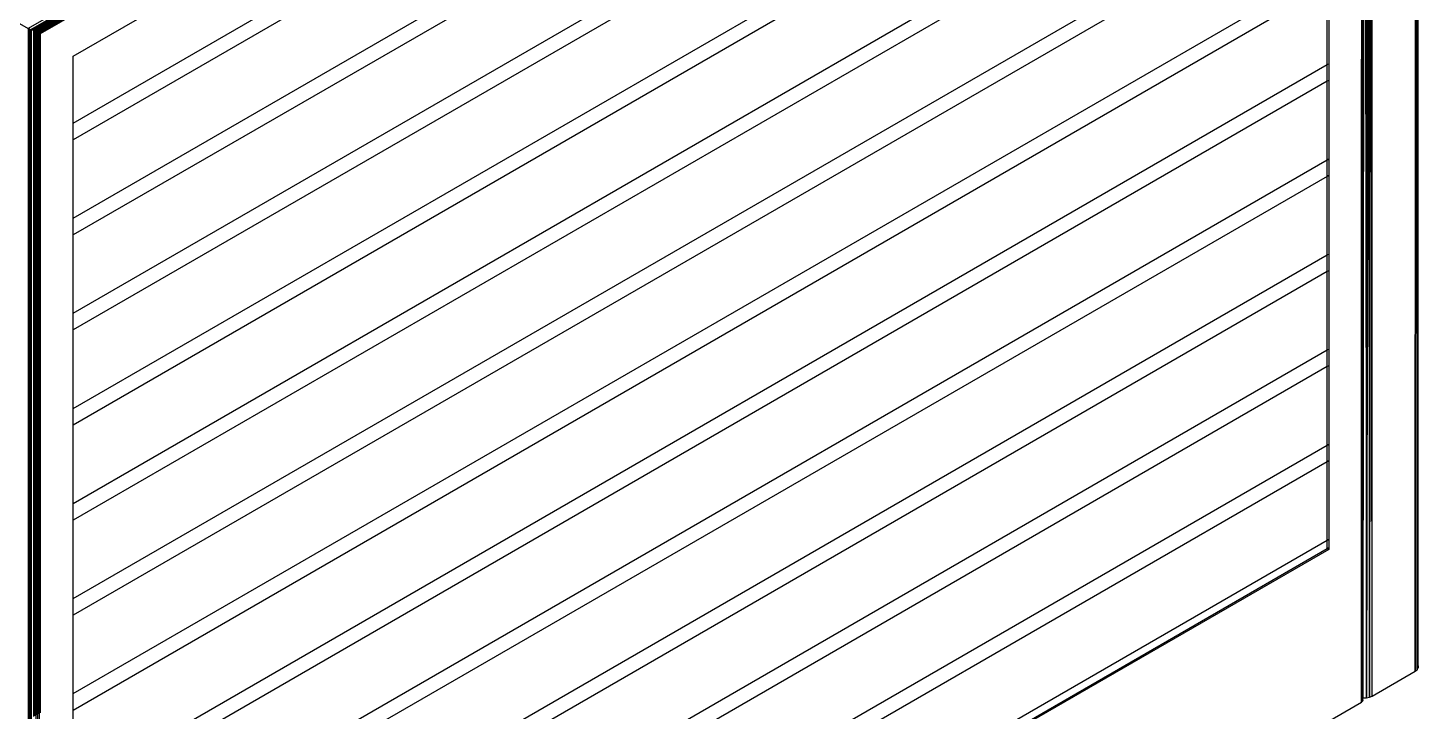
# Model space of a CAD drawing. Header units: inches. Extents: x 17 to 4615, y 5 to 3256.
# Drawn here: x 2867 to 3547, y 1909 to 2244 of the extents above; entities that cross this region are included whole.
import ezdxf

# ---------------------------------------------------------------- set-up
doc = ezdxf.new("R2010")
doc.units = ezdxf.units.IN
doc.header["$MEASUREMENT"] = 0

msp = doc.modelspace()

# ---------------------------------------------------------------- linework, layer by layer
for p, q in [((3545.8, 1929.02), (3546.4, 2660.81)), ((3546.75, 1929.78), (3546.4, 2660.81)), ((3546.89, 2662.11), (3546.75, 1929.78)), ((3547.26, 1931.72), (3546.89, 2662.11)), ((3547.26, 1931.72), (3547.21, 2663.45)), ((3547.26, 1931.72), (3547.32, 2664.75)), ((3545.8, 2659.62), (3545.8, 1929.02)), ((3524.87, 2623.37), (2866.97, 2243.53)), ((3523.25, 2621.17), (2868.07, 2242.9)), ((3522.25, 2620.23), (2868.39, 2242.72)), ((3523.25, 2621.17), (3522, 1916.09)), ((3522, 1916.09), (3522.25, 2620.23)), ((3523.55, 1916.38), (3523.25, 2621.17)), ((3524.14, 2622.24), (3523.55, 1916.38)), ((3524.87, 1916.93), (3524.14, 2622.24)), ((3524.87, 1916.93), (3524.87, 2623.37)), ((2869.98, 2243.51), (3518.26, 2617.79)), ((2870.98, 2243.01), (3519.06, 2617.18)), ((2871.36, 2242.8), (3519.26, 2616.86)), ((3519.44, 2616.45), (2871.74, 2242.53)), ((3519.57, 2616.06), (2872.07, 2242.23)), ((3519.66, 2615.62), (2872.36, 2241.9)), ((2872.6, 2241.56), (3519.71, 2615.15)), ((2872.79, 2241.23), (3519.7, 2614.73)), ((3520.11, 2615.17), (3520.06, 2094.38)), ((3520.37, 1917.65), (3521.19, 2619.49)), ((3521.19, 2619.49), (3522, 1916.09)), ((3520.06, 2094.38), (3519.89, 2592.6)), ((2889.04, 2229.98), (3502.8, 2584.34)), ((2889.04, 2197.32), (3502.8, 2551.68)), ((3502.8, 2543.51), (2889.04, 2189.15)), ((2889.04, 2150.78), (3502.8, 2505.14)), ((3502.8, 2496.97), (2889.04, 2142.61)), ((2889.04, 2104.24), (3502.8, 2458.6)), ((3502.8, 2450.43), (2889.04, 2096.07)), ((2870.58, 2243.17), (3194.72, 2430.31)), ((2870.98, 2243.01), (3194.72, 2430.31)), ((3196.27, 2427.61), (2872.91, 2240.92)), ((2889.04, 2057.7), (3502.8, 2412.06)), ((3520.2, 2409.33), (3520.11, 2064.99)), ((3502.8, 2403.89), (2889.04, 2049.53)), ((2889.04, 2011.16), (3502.8, 2365.52)), ((3502.8, 2357.35), (2889.04, 2002.99)), ((2889.04, 1964.62), (3502.8, 2318.98)), ((3502.8, 2310.81), (2889.04, 1956.45)), ((3520.06, 2094.38), (3519.69, 2302.29)), ((3520, 2029.26), (3519.67, 2272.99)), ((2889.04, 1918.08), (3502.8, 2272.44)), ((3502.8, 2264.27), (2889.04, 1909.91)), ((3502.8, 2225.9), (3502.8, 2264.27)), ((3503.51, 2264.68), (3503.51, 2226.31)), ((2846.04, 2255.62), (2866.97, 2243.53)), ((3519.65, 2252.62), (3519.63, 2228.51)), ((3519.65, 2252.62), (3519.89, 2077.08)), ((2867.58, 2243.18), (2866.97, 2243.53)), ((2866.97, 2243.53), (2866.97, 1537.1)), ((2867.58, 2243.18), (2866.97, 1537.1)), ((2868.07, 2242.9), (2867.58, 2243.18)), ((2867.58, 2243.18), (2867.93, 1537.86)), ((2867.93, 1537.86), (2868.07, 2242.9)), ((2868.07, 2242.9), (2868.39, 2242.72)), ((2868.07, 2242.9), (2868.43, 1541.32)), ((2868.39, 2242.72), (2868.5, 2242.65)), ((2868.39, 2242.72), (2868.43, 1541.32)), ((2868.5, 2242.65), (2868.43, 1541.32)), ((2868.5, 2242.65), (2869.2, 2243.06)), ((2869.2, 2243.06), (2869.91, 2243.47)), ((2869.8, 2242.72), (2869.2, 2243.06)), ((2869.8, 2242.72), (2869.87, 2242.76)), ((2869.8, 2242.72), (2870.09, 2242.39)), ((2869.8, 2241.74), (2869.8, 2242.72)), ((2870.09, 2241.9), (2869.8, 2241.74)), ((2869.8, 2232.76), (2869.8, 2241.74)), ((2869.87, 2242.76), (2870.09, 2242.88)), ((2870.09, 2242.63), (2869.87, 2242.76)), ((2869.91, 2243.47), (2869.98, 2243.51)), ((2869.91, 2243.47), (2870.51, 2243.13)), ((2870.58, 2243.17), (2869.98, 2243.51)), ((2870.09, 2242.88), (2870.16, 2242.92)), ((2870.15, 2242.84), (2870.09, 2242.88)), ((2870.09, 2242.63), (2870.09, 2242.88)), ((2870.14, 2242.6), (2870.09, 2242.63)), ((2870.09, 2242.39), (2870.09, 2242.63)), ((2870.09, 2242.39), (2870.14, 2242.33)), ((2870.09, 2241.9), (2870.09, 2242.39)), ((2870.14, 2241.93), (2870.09, 2241.9)), ((2870.14, 2242.6), (2870.15, 2242.84)), ((2870.14, 2242.33), (2870.14, 2242.6)), ((2870.71, 2242.26), (2870.14, 2242.33)), ((2870.14, 2242.33), (2870.3, 2242.19)), ((2870.14, 2242.33), (2870.14, 2241.93)), ((2870.3, 2242.02), (2870.14, 2241.93)), ((2870.14, 2241.93), (2870.14, 2232.95)), ((2870.15, 2242.84), (2870.16, 2242.92)), ((2870.16, 2242.92), (2870.3, 2243.01)), ((2870.16, 2242.92), (2870.51, 2242.85)), ((2870.3, 2243.01), (2870.51, 2243.13)), ((2870.3, 2243.01), (2870.51, 2242.88)), ((2870.3, 2242.02), (2870.3, 2242.19)), ((2870.3, 2242.19), (2870.41, 2242.09)), ((2870.41, 2242.09), (2870.3, 2242.02)), ((2870.41, 2242.09), (2870.51, 2242)), ((2870.51, 2243.13), (2870.51, 2242.88)), ((2870.58, 2242.99), (2870.51, 2243.13)), ((2870.51, 2242.88), (2870.51, 2242.85)), ((2870.51, 2242.85), (2870.58, 2242.84)), ((2870.51, 2242), (2870.93, 2241.7)), ((2870.51, 2242), (2870.52, 2233.17)), ((2870.98, 2243.01), (2870.58, 2243.17)), ((2870.58, 2242.99), (2870.58, 2243.17)), ((2870.58, 2242.84), (2870.58, 2242.99)), ((2870.67, 2242.82), (2870.58, 2242.99)), ((2870.58, 2242.84), (2870.67, 2242.82)), ((2870.98, 2243.01), (2870.67, 2242.82)), ((2870.69, 2242.78), (2870.67, 2242.82)), ((2870.69, 2242.78), (2870.8, 2242.72)), ((2870.8, 2242.66), (2870.69, 2242.78)), ((2870.69, 2242.78), (2870.7, 2242.55)), ((2870.7, 2242.55), (2870.75, 2242.45)), ((2870.7, 2242.55), (2870.7, 2242.42)), ((2870.75, 2242.45), (2870.7, 2242.42)), ((2870.7, 2242.42), (2870.71, 2242.32)), ((2870.71, 2242.32), (2870.75, 2242.31)), ((2870.71, 2242.32), (2870.71, 2242.26)), ((2870.8, 2242.31), (2870.71, 2242.26)), ((2870.75, 2242.31), (2870.71, 2242.26)), ((2870.9, 2241.77), (2870.71, 2242.26)), ((2870.71, 2242.26), (2870.9, 2242.11)), ((2870.8, 2242.47), (2870.75, 2242.45)), ((2870.75, 2242.45), (2870.79, 2242.38)), ((2870.79, 2242.38), (2870.75, 2242.31)), ((2870.75, 2242.31), (2870.8, 2242.31)), ((2870.88, 2242.51), (2870.79, 2242.38)), ((2870.8, 2242.47), (2870.79, 2242.38)), ((2870.79, 2242.38), (2870.8, 2242.31)), ((2870.79, 2242.38), (2870.82, 2242.33)), ((2870.8, 2242.72), (2870.8, 2242.66)), ((2870.9, 2242.53), (2870.8, 2242.66)), ((2870.8, 2242.66), (2870.8, 2242.47)), ((2870.88, 2242.51), (2870.8, 2242.47)), ((2870.82, 2242.33), (2870.8, 2242.31)), ((2870.8, 2242.31), (2870.84, 2242.29)), ((2870.85, 2242.34), (2870.82, 2242.33)), ((2870.82, 2242.33), (2870.84, 2242.29)), ((2870.84, 2242.29), (2870.85, 2242.34)), ((2870.9, 2242.32), (2870.84, 2242.29)), ((2870.84, 2242.29), (2870.9, 2242.27)), ((2870.85, 2242.34), (2870.88, 2242.51)), ((2870.85, 2242.34), (2870.9, 2242.37)), ((2870.88, 2242.51), (2870.9, 2242.53)), ((2870.96, 2242.4), (2870.88, 2242.51)), ((2870.88, 2242.51), (2870.9, 2242.37)), ((2870.9, 2242.53), (2870.98, 2243.01)), ((2871.36, 2242.8), (2870.9, 2242.53)), ((2870.9, 2242.37), (2870.96, 2242.4)), ((2870.99, 2242.37), (2870.9, 2242.32)), ((2870.9, 2242.37), (2870.9, 2242.32)), ((2870.9, 2242.32), (2870.9, 2242.27)), ((2870.9, 2242.27), (2871.1, 2242.2)), ((2870.9, 2242.27), (2870.9, 2242.11)), ((2870.9, 2242.11), (2870.9, 2241.77)), ((2870.9, 2242.11), (2871.12, 2241.92)), ((2870.93, 2241.7), (2870.9, 2241.77)), ((2871.12, 2241.71), (2870.93, 2241.7)), ((2870.93, 2241.7), (2871.12, 2241.58)), ((2870.93, 2241.7), (2870.93, 2233.41)), ((2870.96, 2242.4), (2870.99, 2242.42)), ((2870.99, 2242.37), (2870.96, 2242.4)), ((2871.36, 2242.8), (2870.98, 2243.01)), ((2870.99, 2242.42), (2871.36, 2242.8)), ((2871.36, 2242.64), (2870.99, 2242.42)), ((2870.99, 2242.37), (2871.36, 2242.59)), ((2871.12, 2242.26), (2870.99, 2242.37)), ((2870.99, 2242.37), (2871.1, 2242.2)), ((2871.1, 2242.2), (2871.12, 2242.26)), ((2871.1, 2242.2), (2871.17, 2242.17)), ((2871.12, 2242.19), (2871.1, 2242.2)), ((2871.1, 2242.2), (2871.12, 2242.14)), ((2871.14, 2242.22), (2871.12, 2242.26)), ((2871.14, 2242.22), (2871.12, 2242.19)), ((2871.12, 2242.14), (2871.36, 2241.74)), ((2871.12, 2241.92), (2871.12, 2242.14)), ((2871.12, 2241.92), (2871.36, 2241.74)), ((2871.12, 2241.71), (2871.12, 2241.92)), ((2871.36, 2241.74), (2871.12, 2241.71)), ((2871.12, 2241.58), (2871.12, 2241.71)), ((2871.12, 2241.58), (2871.36, 2241.45)), ((2871.12, 2233.52), (2871.12, 2241.58)), ((2871.35, 2242.34), (2871.14, 2242.22)), ((2871.17, 2242.17), (2871.14, 2242.22)), ((2871.26, 2242.12), (2871.14, 2242.22)), ((2871.36, 2241.74), (2871.17, 2242.17)), ((2871.17, 2242.17), (2871.26, 2242.12)), ((2871.36, 2242.02), (2871.26, 2242.12)), ((2871.26, 2242.12), (2871.34, 2242.08)), ((2871.89, 2242.39), (2871.34, 2242.08)), ((2871.35, 2242.34), (2871.34, 2242.08)), ((2871.34, 2242.08), (2872.07, 2242.23)), ((2871.34, 2242.08), (2871.57, 2241.94)), ((2871.36, 2242.59), (2871.35, 2242.34)), ((2871.71, 2242.55), (2871.35, 2242.34)), ((2871.49, 2242.71), (2871.36, 2242.8)), ((2871.36, 2242.8), (2871.36, 2242.64)), ((2871.49, 2242.71), (2871.36, 2242.64)), ((2871.52, 2242.69), (2871.36, 2242.59)), ((2871.36, 2242.64), (2871.36, 2242.59)), ((2871.36, 2241.74), (2871.36, 2242.02)), ((2871.59, 2241.81), (2871.36, 2242.02)), ((2871.59, 2241.47), (2871.36, 2241.74)), ((2871.36, 2241.74), (2871.59, 2241.6)), ((2871.36, 2241.74), (2871.36, 2241.45)), ((2871.36, 2241.45), (2871.59, 2241.34)), ((2871.36, 2241.45), (2871.36, 2233.65)), ((2871.52, 2242.69), (2871.49, 2242.71)), ((2871.71, 2242.55), (2871.52, 2242.69)), ((2872.07, 2242.23), (2871.57, 2241.94)), ((2871.57, 2241.94), (2871.77, 2241.79)), ((2871.59, 2241.79), (2871.59, 2241.81)), ((2871.82, 2241.63), (2871.59, 2241.79)), ((2871.82, 2241.57), (2871.59, 2241.79)), ((2871.59, 2241.6), (2871.59, 2241.79)), ((2871.59, 2241.6), (2871.82, 2241.47)), ((2871.59, 2241.47), (2871.59, 2241.6)), ((2871.79, 2241.25), (2871.59, 2241.47)), ((2871.59, 2241.34), (2871.59, 2241.47)), ((2871.59, 2241.34), (2871.79, 2241.25)), ((2871.74, 2242.53), (2871.71, 2242.55)), ((2871.89, 2242.39), (2871.74, 2242.53)), ((2872.07, 2242.23), (2871.77, 2241.79)), ((2871.77, 2241.79), (2872.23, 2242.05)), ((2871.77, 2241.79), (2871.95, 2241.63)), ((2871.77, 2241.79), (2872.08, 2241.7)), ((2871.79, 2241.25), (2871.82, 2241.26)), ((2871.79, 2241.25), (2871.79, 2233.9)), ((2871.82, 2241.24), (2871.79, 2233.9)), ((2872.02, 2241.47), (2871.82, 2241.63)), ((2871.82, 2241.63), (2871.82, 2241.57)), ((2872.01, 2241.36), (2871.82, 2241.57)), ((2871.82, 2241.57), (2871.82, 2241.47)), ((2871.82, 2241.47), (2872.01, 2241.36)), ((2871.82, 2241.47), (2871.82, 2241.26)), ((2872.01, 2241.36), (2871.82, 2241.26)), ((2871.82, 2241.26), (2871.82, 2241.24)), ((2871.82, 2241.24), (2872.02, 2241.16)), ((2872.07, 2242.23), (2871.89, 2242.39)), ((2872.08, 2241.7), (2871.95, 2241.63)), ((2871.95, 2241.63), (2872.09, 2241.47)), ((2872.01, 2241.36), (2872.02, 2241.47)), ((2872.21, 2241.23), (2872.01, 2241.36)), ((2872.02, 2241.47), (2872.17, 2241.37)), ((2872.02, 2241.16), (2872.2, 2241.09)), ((2872.02, 2241.16), (2872.02, 2234.04)), ((2872.23, 2242.05), (2872.07, 2242.23)), ((2872.38, 2241.88), (2872.08, 2241.7)), ((2872.08, 2241.7), (2872.36, 2241.63)), ((2872.09, 2241.47), (2872.36, 2241.63)), ((2872.6, 2241.56), (2872.09, 2241.47)), ((2872.09, 2241.47), (2872.32, 2241.39)), ((2872.25, 2241.35), (2872.09, 2241.47)), ((2872.09, 2241.47), (2872.17, 2241.37)), ((2872.17, 2241.37), (2872.21, 2241.33)), ((2872.2, 2241.09), (2872.58, 2240.99)), ((2872.2, 2234.14), (2872.2, 2241.09)), ((2872.21, 2241.33), (2872.25, 2241.35)), ((2872.21, 2241.23), (2872.21, 2241.33)), ((2872.21, 2241.33), (2872.56, 2241.12)), ((2872.58, 2240.99), (2872.21, 2241.23)), ((2872.36, 2241.9), (2872.23, 2242.05)), ((2872.25, 2241.35), (2872.32, 2241.39)), ((2872.56, 2241.12), (2872.25, 2241.35)), ((2872.32, 2241.39), (2872.6, 2241.56)), ((2872.32, 2241.39), (2872.79, 2241.23)), ((2872.38, 2241.88), (2872.36, 2241.9)), ((2872.36, 2241.63), (2872.5, 2241.71)), ((2872.36, 2241.63), (2872.6, 2241.56)), ((2872.5, 2241.71), (2872.38, 2241.88)), ((2872.6, 2241.56), (2872.5, 2241.71)), ((2872.79, 2241.23), (2872.56, 2241.12)), ((2872.56, 2241.12), (2872.91, 2240.92)), ((2872.56, 2241.12), (2872.58, 2240.99)), ((2872.58, 2240.99), (2872.91, 2240.92)), ((2872.58, 2240.99), (2872.59, 2234.36)), ((2872.79, 2241.23), (2872.6, 2241.56)), ((2872.91, 2240.92), (2872.79, 2241.23)), ((2872.91, 2240.92), (2872.91, 2234.55)), ((3520.28, 2188.77), (3520.26, 2244.29)), ((2869.8, 2232.76), (2870.14, 2232.95)), ((2869.8, 2230.88), (2869.8, 2232.76)), ((2870.14, 2232.95), (2870.3, 2233.04)), ((2870.14, 2232.95), (2870.14, 2230.68)), ((2870.3, 2233.04), (2870.52, 2233.17)), ((2870.3, 2230.59), (2870.3, 2233.04)), ((2870.52, 2233.17), (2870.52, 2230.47)), ((2870.93, 2233.41), (2871.12, 2233.52)), ((2870.93, 2233.41), (2870.94, 2230.22)), ((2871.12, 2233.52), (2871.36, 2233.65)), ((2871.12, 2230.12), (2871.12, 2233.52)), ((2871.36, 2233.65), (2871.36, 2229.98)), ((2871.79, 2233.9), (2872.02, 2234.04)), ((2871.79, 2233.9), (2871.79, 2229.73)), ((2872.02, 2234.04), (2872.2, 2234.14)), ((2872.02, 2234.04), (2872.02, 2229.6)), ((2872.2, 2229.49), (2872.2, 2234.14)), ((2872.59, 2234.36), (2872.91, 2234.55)), ((2872.59, 2234.36), (2872.59, 2229.27)), ((2872.91, 2234.55), (2872.91, 2229.08)), ((2870.14, 2230.68), (2869.8, 2230.88)), ((2869.8, 2195.2), (2869.8, 2230.88)), ((2870.14, 2230.68), (2870.09, 2195.36)), ((2870.3, 2230.59), (2870.14, 2230.68)), ((2870.16, 2195.4), (2870.14, 2230.68)), ((2870.52, 2230.47), (2870.3, 2230.59)), ((2870.3, 2195.48), (2870.3, 2230.59)), ((2870.52, 2230.47), (2870.52, 2195.61)), ((2870.94, 2230.22), (2870.52, 1683.67)), ((2871.12, 2230.12), (2870.94, 2230.22)), ((2870.96, 2195.86), (2870.94, 2230.22)), ((2871.11, 2195.95), (2871.12, 2230.12)), ((2871.36, 2229.98), (2871.12, 2230.12)), ((2871.12, 2230.12), (2871.14, 2195.97)), ((2871.36, 2229.98), (2871.36, 2196.09)), ((2871.82, 2229.71), (2871.79, 2229.73)), ((2871.82, 2229.71), (2871.81, 2196.36)), ((2872.02, 2229.6), (2871.82, 2229.71)), ((2872.01, 2196.47), (2872.02, 2229.6)), ((2872.2, 2229.49), (2872.02, 2229.6)), ((2872.02, 2229.6), (2872.05, 2196.49)), ((2872.2, 2196.58), (2872.2, 2229.49)), ((2872.59, 2229.27), (2872.2, 1540.25)), ((2872.91, 2229.08), (2872.59, 2229.27)), ((2872.62, 2196.82), (2872.59, 2229.27)), ((2872.91, 2229.08), (2872.91, 2196.99)), ((2889.04, 2197.32), (2889.04, 2229.98)), ((2889.04, 1871.54), (3502.8, 2225.9)), ((3502.8, 2225.9), (3503.51, 2226.31)), ((3502.8, 2217.73), (3502.8, 2225.9)), ((3503.51, 2226.31), (3503.51, 2218.14)), ((3519.63, 2227.54), (3519.63, 2228.51)), ((3519.63, 2225.2), (3519.63, 2227.54)), ((3519.63, 2187.2), (3519.63, 2225.2)), ((3519.81, 2112.18), (3519.63, 2225.2)), ((3502.8, 2217.73), (2889.04, 1863.37)), ((3503.51, 2218.14), (3502.8, 2217.73)), ((3502.8, 2179.36), (3502.8, 2217.73)), ((3503.51, 2218.14), (3503.51, 2179.77)), ((2869.8, 2195.2), (2870.09, 2195.36)), ((2869.8, 2186.22), (2869.8, 2195.2)), ((2870.09, 2195.36), (2870.08, 2186.38)), ((2870.09, 2195.36), (2870.16, 2195.4)), ((2870.16, 2195.4), (2870.3, 2195.48)), ((2870.17, 2186.43), (2870.16, 2195.4)), ((2870.3, 2195.48), (2870.52, 2195.61)), ((2870.3, 2186.5), (2870.3, 2195.48)), ((2870.52, 2195.61), (2870.52, 2186.63)), ((2870.96, 2195.86), (2871.11, 2195.95)), ((2870.96, 2186.89), (2870.96, 2195.86)), ((2871.11, 2195.95), (2871.14, 2195.97)), ((2871.11, 2186.97), (2871.11, 2195.95)), ((2871.14, 2195.97), (2871.36, 2196.09)), ((2871.14, 2195.97), (2871.14, 2186.99)), ((2871.36, 2196.09), (2871.36, 2187.11)), ((2871.81, 2196.36), (2872.01, 2196.47)), ((2871.81, 2196.36), (2871.82, 2187.38)), ((2872.01, 2196.47), (2872.05, 2196.49)), ((2872.01, 2187.49), (2872.01, 2196.47)), ((2872.05, 2196.49), (2872.2, 2196.58)), ((2872.05, 2196.49), (2872.05, 2187.51)), ((2872.2, 2187.6), (2872.2, 2196.58)), ((2872.62, 2196.82), (2872.91, 2196.99)), ((2872.63, 2187.85), (2872.62, 2196.82)), ((2872.91, 2196.99), (2872.91, 2188.01)), ((2889.04, 2189.15), (2889.04, 2197.32)), ((2870.08, 2186.38), (2869.8, 2186.22)), ((2869.8, 2184.34), (2869.8, 2186.22)), ((2870.17, 2186.43), (2870.08, 2186.38)), ((2870.08, 2186.38), (2870.08, 2184.18)), ((2870.3, 2186.5), (2870.17, 2186.43)), ((2870.17, 2184.13), (2870.17, 2186.43)), ((2870.52, 2186.63), (2870.3, 2186.5)), ((2870.52, 2186.63), (2870.52, 2183.93)), ((2871.11, 2186.97), (2870.96, 2186.89)), ((2870.96, 2183.67), (2870.96, 2186.89)), ((2871.1, 2183.59), (2871.11, 2186.97)), ((2871.14, 2186.99), (2871.11, 2186.97)), ((2871.36, 2187.11), (2871.14, 2186.99)), ((2871.14, 2186.99), (2871.14, 2183.56)), ((2871.36, 2187.11), (2871.36, 2183.44)), ((2872.01, 2187.49), (2871.82, 2187.38)), ((2871.82, 2187.38), (2871.82, 2183.17)), ((2872.05, 2187.51), (2872.01, 2187.49)), ((2872.01, 2183.06), (2872.01, 2187.49)), ((2872.2, 2187.6), (2872.05, 2187.51)), ((2872.05, 2187.51), (2872.05, 2183.04)), ((2872.2, 2182.95), (2872.2, 2187.6)), ((2872.91, 2188.01), (2872.63, 2187.85)), ((2872.63, 2182.7), (2872.63, 2187.85)), ((2872.91, 2188.01), (2872.91, 2182.54)), ((2889.04, 2150.78), (2889.04, 2189.15)), ((3519.63, 2151.95), (3519.63, 2187.2)), ((3519.81, 2112.18), (3519.63, 2187.2)), ((3520.28, 2188.77), (3520.25, 1986.23)), ((3520.37, 1917.65), (3520.28, 2188.77)), ((2870.08, 2184.18), (2869.8, 2184.34)), ((2869.8, 2148.66), (2869.8, 2184.34)), ((2870.08, 2184.18), (2870.05, 2148.8)), ((2870.17, 2184.13), (2870.08, 2184.18)), ((2870.3, 2184.05), (2870.17, 2184.13)), ((2870.19, 2148.88), (2870.17, 2184.13)), ((2870.52, 2183.93), (2870.3, 2184.05)), ((2870.3, 2148.94), (2870.3, 2184.05)), ((2870.52, 2183.93), (2870.52, 2149.07)), ((2871.1, 2183.59), (2870.96, 2183.67)), ((2870.99, 2149.34), (2870.96, 2183.67)), ((2871.09, 2149.4), (2871.1, 2183.59)), ((2871.14, 2183.56), (2871.1, 2183.59)), ((2871.36, 2183.44), (2871.14, 2183.56)), ((2871.14, 2183.56), (2871.15, 2149.44)), ((2871.36, 2183.44), (2871.36, 2149.55)), ((2871.82, 2183.17), (2871.36, 1540.83)), ((2872.01, 2183.06), (2871.82, 2183.17)), ((2871.84, 2149.83), (2871.82, 2183.17)), ((2872, 2149.92), (2872.01, 2183.06)), ((2872.05, 2183.04), (2872.01, 2183.06)), ((2872.2, 2182.95), (2872.05, 2183.04)), ((2872.05, 2183.04), (2872.1, 2149.98)), ((2872.05, 2183.04), (2872.07, 2149.96)), ((2872.2, 2150.04), (2872.2, 2182.95)), ((2872.91, 2182.54), (2872.63, 2182.7)), ((2872.66, 2150.31), (2872.63, 2182.7)), ((2872.91, 2182.54), (2872.91, 2150.45)), ((2889.04, 1825), (3502.8, 2179.36)), ((3502.8, 2179.36), (3503.51, 2179.77)), ((3502.8, 2171.19), (3502.8, 2179.36)), ((3503.51, 2179.77), (3503.51, 2171.6)), ((3502.8, 2171.19), (2889.04, 1816.83)), ((3503.51, 2171.6), (3502.8, 2171.19)), ((3502.8, 2132.82), (3502.8, 2171.19)), ((3503.51, 2171.6), (3503.51, 2133.22)), ((2872.91, 2150.45), (2872.66, 2150.31)), ((2872.91, 2150.45), (2872.91, 2141.47)), ((2889.04, 2142.61), (2889.04, 2150.78)), ((3519.63, 1948.37), (3519.63, 2151.95)), ((3519.63, 2151.95), (3519.95, 2021.14)), ((2870.05, 2148.8), (2869.8, 2148.66)), ((2869.8, 2139.68), (2869.8, 2148.66)), ((2870.05, 2148.8), (2870.04, 2139.81)), ((2870.19, 2148.88), (2870.05, 2148.8)), ((2870.3, 2148.94), (2870.19, 2148.88)), ((2870.19, 2139.9), (2870.19, 2148.88)), ((2870.52, 2149.07), (2870.3, 2148.94)), ((2870.3, 2139.96), (2870.3, 2148.94)), ((2870.52, 2149.07), (2870.52, 2140.09)), ((2871.09, 2149.4), (2870.99, 2149.34)), ((2870.99, 2140.36), (2870.99, 2149.34)), ((2871.15, 2149.44), (2871.09, 2149.4)), ((2871.09, 2140.42), (2871.09, 2149.4)), ((2871.36, 2149.55), (2871.15, 2149.44)), ((2871.15, 2149.44), (2871.16, 2140.46)), ((2871.36, 2149.55), (2871.36, 2140.57)), ((2872, 2149.92), (2871.84, 2149.83)), ((2871.85, 2140.86), (2871.84, 2149.83)), ((2871.99, 2140.94), (2872, 2149.92)), ((2872.07, 2149.96), (2872, 2149.92)), ((2872.1, 2149.98), (2872.07, 2149.96)), ((2872.07, 2149.96), (2872.07, 2140.99)), ((2872.2, 2150.04), (2872.1, 2149.98)), ((2872.1, 2149.98), (2872.1, 2141)), ((2872.2, 2141.06), (2872.2, 2150.04)), ((2872.67, 2141.33), (2872.66, 2150.31)), ((2869.8, 2139.68), (2870.04, 2139.81)), ((2869.8, 2137.8), (2869.8, 2139.68)), ((2870.04, 2137.66), (2869.8, 2137.8)), ((2869.8, 2102.12), (2869.8, 2137.8)), ((2870.04, 2137.66), (2870, 2102.23)), ((2870.04, 2139.81), (2870.19, 2139.9)), ((2870.04, 2139.81), (2870.04, 2137.66)), ((2870.19, 2137.57), (2870.04, 2137.66)), ((2870.19, 2139.9), (2870.3, 2139.96)), ((2870.19, 2137.57), (2870.19, 2139.9)), ((2870.3, 2137.51), (2870.19, 2137.57)), ((2870.21, 2102.35), (2870.19, 2137.57)), ((2870.3, 2139.96), (2870.52, 2140.09)), ((2870.52, 2137.39), (2870.3, 2137.51)), ((2870.3, 2102.4), (2870.3, 2137.51)), ((2870.52, 2140.09), (2870.52, 2137.39)), ((2870.52, 2137.39), (2870.52, 2102.53)), ((2870.99, 2140.36), (2871.09, 2140.42)), ((2870.99, 2137.11), (2870.99, 2140.36)), ((2871.09, 2137.05), (2870.99, 2137.11)), ((2871.01, 2102.82), (2870.99, 2137.11)), ((2871.08, 2102.85), (2871.09, 2137.05)), ((2871.09, 2140.42), (2871.16, 2140.46)), ((2871.09, 2137.05), (2871.09, 2140.42)), ((2871.16, 2137.01), (2871.09, 2137.05)), ((2871.16, 2140.46), (2871.36, 2140.57)), ((2871.16, 2140.46), (2871.16, 2137.01)), ((2871.36, 2136.9), (2871.16, 2137.01)), ((2871.16, 2137.01), (2871.17, 2102.91)), ((2871.36, 2140.57), (2871.36, 2136.9)), ((2871.36, 2136.9), (2871.36, 2103.01)), ((2871.85, 2140.86), (2871.99, 2140.94)), ((2871.85, 2136.62), (2871.85, 2140.86)), ((2871.99, 2140.94), (2872.07, 2140.99)), ((2871.99, 2136.53), (2871.99, 2140.94)), ((2872.07, 2140.99), (2872.1, 2141)), ((2872.07, 2140.99), (2872.07, 2136.49)), ((2872.1, 2141), (2872.2, 2141.06)), ((2872.1, 2141), (2872.11, 2136.47)), ((2872.2, 2136.41), (2872.2, 2141.06)), ((2872.67, 2141.33), (2872.91, 2141.47)), ((2872.67, 2136.14), (2872.67, 2141.33)), ((2872.91, 2141.47), (2872.91, 2136)), ((2889.04, 2104.24), (2889.04, 2142.61)), ((2871.99, 2136.53), (2871.85, 2136.62)), ((2871.87, 2103.31), (2871.85, 2136.62)), ((2871.98, 2103.38), (2871.99, 2136.53)), ((2872.07, 2136.49), (2871.99, 2136.53)), ((2872.11, 2136.47), (2872.07, 2136.49)), ((2872.07, 2136.49), (2872.09, 2103.44)), ((2872.2, 2136.41), (2872.11, 2136.47)), ((2872.11, 2136.47), (2872.13, 2103.46)), ((2872.2, 2103.5), (2872.2, 2136.41)), ((2872.91, 2136), (2872.67, 2136.14)), ((2872.7, 2103.79), (2872.67, 2136.14)), ((2872.91, 2136), (2872.91, 2103.91)), ((2889.04, 1778.46), (3502.8, 2132.82)), ((3502.8, 2132.82), (3503.51, 2133.22)), ((3502.8, 2124.65), (3502.8, 2132.82)), ((3503.51, 2133.22), (3503.51, 2125.06)), ((3502.8, 2124.65), (2889.04, 1770.29)), ((3503.51, 2125.06), (3502.8, 2124.65)), ((3502.8, 2086.28), (3502.8, 2124.65)), ((3503.51, 2125.06), (3503.51, 2086.68)), ((3519.95, 2021.14), (3519.81, 2112.18)), ((3519.89, 2077.08), (3519.81, 2112.18)), ((2871.08, 2102.85), (2871.01, 2102.82)), ((2871.02, 2093.84), (2871.01, 2102.82)), ((2871.17, 2102.91), (2871.08, 2102.85)), ((2871.08, 2093.87), (2871.08, 2102.85)), ((2871.36, 2103.01), (2871.17, 2102.91)), ((2871.17, 2102.91), (2871.17, 2093.93)), ((2871.36, 2103.01), (2871.36, 2094.03)), ((2871.98, 2103.38), (2871.87, 2103.31)), ((2871.87, 2094.33), (2871.87, 2103.31)), ((2872.09, 2103.44), (2871.98, 2103.38)), ((2871.98, 2094.39), (2871.98, 2103.38)), ((2872.13, 2103.46), (2872.09, 2103.44)), ((2872.09, 2103.44), (2872.09, 2094.46)), ((2872.2, 2103.5), (2872.13, 2103.46)), ((2872.13, 2103.46), (2872.14, 2094.48)), ((2872.2, 2094.52), (2872.2, 2103.5)), ((2872.91, 2103.91), (2872.7, 2103.79)), ((2872.71, 2094.81), (2872.7, 2103.79)), ((2872.91, 2103.91), (2872.91, 2094.93)), ((2889.04, 2096.07), (2889.04, 2104.24)), ((2870, 2102.23), (2869.8, 2102.12)), ((2869.8, 2093.13), (2869.8, 2102.12)), ((2870, 2102.23), (2869.99, 2093.25)), ((2870.21, 2102.35), (2870, 2102.23)), ((2870.3, 2102.4), (2870.21, 2102.35)), ((2870.22, 2093.37), (2870.21, 2102.35)), ((2870.52, 2102.53), (2870.3, 2102.4)), ((2870.3, 2093.42), (2870.3, 2102.4)), ((2870.52, 2102.53), (2870.52, 2093.55)), ((2889.04, 2057.7), (2889.04, 2096.07)), ((2869.8, 2093.13), (2869.99, 2093.25)), ((2869.8, 2091.26), (2869.8, 2093.13)), ((2869.99, 2091.15), (2869.8, 2091.26)), ((2869.8, 2055.58), (2869.8, 2091.26)), ((2869.99, 2091.15), (2869.96, 2055.67)), ((2869.99, 2093.25), (2870.22, 2093.37)), ((2869.99, 2093.25), (2869.99, 2091.15)), ((2870.22, 2091.02), (2869.99, 2091.15)), ((2870.22, 2093.37), (2870.3, 2093.42)), ((2870.22, 2091.02), (2870.22, 2093.37)), ((2870.3, 2090.97), (2870.22, 2091.02)), ((2870.24, 2055.83), (2870.22, 2091.02)), ((2870.3, 2093.42), (2870.52, 2093.55)), ((2870.52, 2090.84), (2870.3, 2090.97)), ((2870.3, 2055.86), (2870.3, 2090.97)), ((2870.52, 2093.55), (2870.52, 2090.84)), ((2870.52, 2090.84), (2870.52, 2055.99)), ((2871.02, 2093.84), (2871.08, 2093.87)), ((2871.02, 2090.55), (2871.02, 2093.84)), ((2871.07, 2090.52), (2871.02, 2090.55)), ((2871.04, 2056.29), (2871.02, 2090.55)), ((2871.04, 2056.29), (2871.07, 2090.52)), ((2871.07, 2090.52), (2871.08, 2093.87)), ((2871.17, 2090.46), (2871.07, 2090.52)), ((2871.08, 2093.87), (2871.17, 2093.93)), ((2871.17, 2093.93), (2871.36, 2094.03)), ((2871.17, 2093.93), (2871.17, 2090.46)), ((2871.36, 2090.36), (2871.17, 2090.46)), ((2871.17, 2090.46), (2871.19, 2056.37)), ((2871.36, 2094.03), (2871.36, 2090.36)), ((2871.36, 2090.36), (2871.36, 2056.47)), ((2871.87, 2094.33), (2871.98, 2094.39)), ((2871.88, 2090.06), (2871.87, 2094.33)), ((2871.98, 2090), (2871.88, 2090.06)), ((2871.9, 2056.78), (2871.88, 2090.06)), ((2871.97, 2056.83), (2871.98, 2090)), ((2871.98, 2094.39), (2872.09, 2094.46)), ((2871.98, 2090), (2871.98, 2094.39)), ((2872.1, 2089.93), (2871.98, 2090)), ((2872.09, 2094.46), (2872.14, 2094.48)), ((2872.09, 2094.46), (2872.1, 2089.93)), ((2872.14, 2089.91), (2872.1, 2089.93)), ((2872.1, 2089.93), (2872.11, 2056.91)), ((2872.14, 2094.48), (2872.2, 2094.52)), ((2872.14, 2094.48), (2872.14, 2089.91)), ((2872.2, 2089.87), (2872.14, 2089.91)), ((2872.14, 2089.91), (2872.17, 2056.94)), ((2872.17, 2056.94), (2872.2, 2089.87)), ((2872.2, 2089.87), (2872.2, 2094.52)), ((2872.71, 2094.81), (2872.91, 2094.93)), ((2872.71, 2089.58), (2872.71, 2094.81)), ((2872.91, 2089.46), (2872.71, 2089.58)), ((2872.74, 2057.27), (2872.71, 2089.58)), ((2872.91, 2094.93), (2872.91, 2089.46)), ((2872.91, 2089.46), (2872.91, 2057.37)), ((3520.06, 2094.38), (3520.07, 2087.75)), ((2889.04, 1731.92), (3502.8, 2086.28)), ((3502.8, 2086.28), (3503.51, 2086.68)), ((3502.8, 2078.11), (3502.8, 2086.28)), ((3503.51, 2086.68), (3503.51, 2078.52)), ((3520.11, 2064.99), (3520.07, 2087.75)), ((3520.09, 1990.41), (3520.07, 2087.75)), ((3502.8, 2078.11), (2889.04, 1723.75)), ((3503.51, 2078.52), (3502.8, 2078.11)), ((3502.8, 2039.74), (3502.8, 2078.11)), ((3503.51, 2078.52), (3503.51, 2040.14)), ((3519.9, 2072.31), (3519.89, 2077.08)), ((3519.9, 2072.31), (3519.95, 2021.14)), ((3520, 2029.26), (3519.9, 2072.31)), ((3520.11, 2064.99), (3520.13, 2051.27)), ((2869.8, 2055.58), (2869.96, 2055.67)), ((2869.8, 2046.59), (2869.8, 2055.58)), ((2869.96, 2055.67), (2869.95, 2046.68)), ((2869.96, 2055.67), (2870.24, 2055.83)), ((2870.24, 2055.83), (2870.3, 2055.86)), ((2870.24, 2046.85), (2870.24, 2055.83)), ((2870.3, 2055.86), (2870.52, 2055.99)), ((2870.3, 2046.88), (2870.3, 2055.86)), ((2870.52, 2055.99), (2870.52, 2047.01)), ((2871.04, 2056.29), (2871.19, 2056.37)), ((2871.05, 2047.31), (2871.04, 2056.29)), ((2871.19, 2056.37), (2871.36, 2056.47)), ((2871.19, 2056.37), (2871.19, 2047.39)), ((2871.36, 2056.47), (2871.36, 2047.49)), ((2871.9, 2056.78), (2871.97, 2056.83)), ((2871.9, 2047.81), (2871.9, 2056.78)), ((2871.97, 2056.83), (2872.11, 2056.91)), ((2871.97, 2047.84), (2871.97, 2056.83)), ((2872.11, 2056.91), (2872.17, 2056.94)), ((2872.11, 2056.91), (2872.14, 2047.94)), ((2872.17, 2056.94), (2872.2, 2056.96)), ((2872.17, 2056.94), (2872.2, 2047.98)), ((2872.74, 2057.27), (2872.91, 2057.37)), ((2872.75, 2048.29), (2872.74, 2057.27)), ((2872.91, 2057.37), (2872.91, 2048.39)), ((2889.04, 2049.53), (2889.04, 2057.7)), ((2872.91, 2048.39), (2872.75, 2048.29)), ((2872.91, 2048.39), (2872.91, 2042.92)), ((2889.04, 2011.16), (2889.04, 2049.53)), ((3520.09, 1990.41), (3520.13, 2051.27)), ((3520.19, 2020.16), (3520.13, 2051.27)), ((2869.95, 2046.68), (2869.8, 2046.59)), ((2869.8, 2044.72), (2869.8, 2046.59)), ((2869.95, 2044.63), (2869.8, 2044.72)), ((2869.8, 2009.04), (2869.8, 2044.72)), ((2869.95, 2044.63), (2869.91, 2009.1)), ((2870.24, 2046.85), (2869.95, 2046.68)), ((2869.95, 2046.68), (2869.95, 2044.63)), ((2870.24, 2044.46), (2869.95, 2044.63)), ((2870.3, 2046.88), (2870.24, 2046.85)), ((2870.24, 2044.46), (2870.24, 2046.85)), ((2870.3, 2044.43), (2870.24, 2044.46)), ((2870.26, 2009.3), (2870.24, 2044.46)), ((2870.52, 2047.01), (2870.3, 2046.88)), ((2870.52, 2044.3), (2870.3, 2044.43)), ((2870.3, 2009.32), (2870.3, 2044.43)), ((2870.52, 2047.01), (2870.52, 2044.3)), ((2870.52, 2044.3), (2870.52, 2009.45)), ((2871.19, 2047.39), (2871.05, 2047.31)), ((2871.05, 2044), (2871.05, 2047.31)), ((2871.19, 2043.92), (2871.05, 2044)), ((2871.05, 2044), (2871.07, 2009.77)), ((2871.36, 2047.49), (2871.19, 2047.39)), ((2871.19, 2047.39), (2871.19, 2043.92)), ((2871.36, 2043.82), (2871.19, 2043.92)), ((2871.19, 2043.92), (2871.2, 2009.84)), ((2871.36, 2047.49), (2871.36, 2043.82)), ((2871.36, 2043.82), (2871.36, 2009.93)), ((2871.97, 2047.84), (2871.9, 2047.81)), ((2871.9, 2043.5), (2871.9, 2047.81)), ((2871.97, 2043.47), (2871.9, 2043.5)), ((2871.92, 2010.26), (2871.9, 2043.5)), ((2871.92, 2010.26), (2871.97, 2043.47)), ((2872.11, 2047.93), (2871.97, 2047.84)), ((2871.97, 2043.47), (2871.97, 2047.84)), ((2872.12, 2043.38), (2871.97, 2043.47)), ((2872.14, 2047.94), (2872.11, 2047.93)), ((2872.11, 2047.93), (2872.12, 2043.38)), ((2872.14, 2043.37), (2872.12, 2043.38)), ((2872.14, 2043.37), (2872.13, 2010.38)), ((2872.2, 2047.98), (2872.14, 2047.94)), ((2872.2, 2043.33), (2872.14, 2043.37)), ((2872.16, 2010.4), (2872.18, 2047.96)), ((2872.2, 2047.98), (2872.18, 2047.96)), ((2872.18, 2047.96), (2872.2, 2043.33)), ((2872.2, 2043.33), (2872.2, 2016.39)), ((2872.75, 2043.01), (2872.75, 2048.29)), ((2872.91, 2042.92), (2872.75, 2043.01)), ((2872.78, 2010.75), (2872.75, 2043.01)), ((2872.91, 2042.92), (2872.91, 2010.83)), ((2889.04, 1685.38), (3502.8, 2039.74)), ((3502.8, 2039.74), (3503.51, 2040.14)), ((3502.8, 2031.57), (3502.8, 2039.74)), ((3503.51, 2040.14), (3503.51, 2031.98)), ((3502.8, 2031.57), (2889.04, 1677.21)), ((3503.51, 2031.98), (3502.8, 2031.57)), ((3502.8, 1993.2), (3502.8, 2031.57)), ((3503.51, 2031.98), (3503.51, 1993.6)), ((3520.08, 1964.21), (3520, 2029.26)), ((3520.09, 1990.41), (3520, 2029.26)), ((3519.99, 2001.58), (3519.95, 2021.14)), ((3520.19, 2020.16), (3520.19, 1947.72)), ((3520.25, 1986.23), (3520.19, 2020.16)), ((2869.91, 2009.1), (2869.8, 2009.04)), ((2869.8, 2000.05), (2869.8, 2009.04)), ((2870.26, 2009.3), (2869.91, 2009.1)), ((2869.91, 2009.1), (2869.91, 2000.11)), ((2870.3, 2009.32), (2870.26, 2009.3)), ((2870.3, 2000.34), (2870.26, 2009.3)), ((2870.52, 2009.45), (2870.3, 2009.32)), ((2870.3, 2000.34), (2870.3, 2009.32)), ((2870.52, 2009.45), (2870.52, 2000.47)), ((2871.2, 2009.84), (2871.07, 2009.77)), ((2871.08, 2000.79), (2871.07, 2009.77)), ((2871.36, 2009.93), (2871.2, 2009.84)), ((2871.2, 2009.84), (2871.2, 2000.86)), ((2871.36, 2009.93), (2871.36, 2000.95)), ((2871.92, 2010.26), (2872.13, 2010.38)), ((2871.95, 2001.3), (2871.92, 2010.26)), ((2872.16, 2010.4), (2872.13, 2010.38)), ((2872.13, 2010.38), (2872.14, 2001.4)), ((2872.2, 2010.42), (2872.16, 2010.4)), ((2872.2, 1963.88), (2872.16, 2010.4)), ((2872.91, 2010.83), (2872.78, 2010.75)), ((2872.78, 2001.78), (2872.78, 2010.75)), ((2872.91, 2010.83), (2872.91, 2001.85)), ((2889.04, 2002.99), (2889.04, 2011.16)), ((2871.08, 2000.79), (2871.2, 2000.86)), ((2871.08, 1997.44), (2871.08, 2000.79)), ((2871.2, 2000.86), (2871.36, 2000.95)), ((2871.2, 2000.86), (2871.21, 1997.37)), ((2871.36, 2000.95), (2871.36, 1997.28)), ((2871.93, 2001.28), (2871.95, 2001.3)), ((2871.93, 1996.95), (2871.93, 2001.28)), ((2871.95, 2001.3), (2872.14, 2001.4)), ((2872.14, 2001.4), (2872.2, 2001.44)), ((2872.14, 2001.4), (2872.14, 1996.83)), ((2872.78, 2001.78), (2872.91, 2001.85)), ((2872.79, 1996.45), (2872.78, 2001.78)), ((2872.91, 2001.85), (2872.91, 1996.38)), ((2889.04, 1964.62), (2889.04, 2002.99)), ((3520.08, 1964.21), (3519.99, 2001.58)), ((3519.99, 2001.58), (3520.06, 1948)), ((2869.8, 2000.05), (2869.91, 2000.11)), ((2869.8, 1998.18), (2869.8, 2000.05)), ((2869.9, 1998.12), (2869.8, 1998.18)), ((2869.8, 1962.5), (2869.8, 1998.18)), ((2869.9, 1998.12), (2869.87, 1962.53)), ((2869.91, 2000.11), (2869.9, 1998.12)), ((2870.3, 1997.89), (2869.9, 1998.12)), ((2870.3, 2000.34), (2869.91, 2000.11)), ((2870.29, 1962.78), (2870.3, 1997.89)), ((2870.3, 2000.34), (2870.52, 2000.47)), ((2870.3, 1997.89), (2870.3, 2000.34)), ((2870.52, 1997.76), (2870.3, 1997.89)), ((2870.52, 2000.47), (2870.52, 1997.76)), ((2870.52, 1997.76), (2870.52, 1962.91)), ((2871.21, 1997.37), (2871.08, 1997.44)), ((2871.1, 1963.24), (2871.08, 1997.44)), ((2871.36, 1997.28), (2871.21, 1997.37)), ((2871.21, 1997.37), (2871.22, 1963.31)), ((2871.36, 1997.28), (2871.36, 1963.39)), ((2872.14, 1996.83), (2871.93, 1996.95)), ((2871.93, 1996.95), (2871.95, 1963.74)), ((2872.2, 1996.79), (2872.14, 1996.83)), ((2872.14, 1996.83), (2872.15, 1963.85)), ((2872.91, 1996.38), (2872.79, 1996.45)), ((2872.82, 1964.24), (2872.79, 1996.45)), ((2872.91, 1996.38), (2872.91, 1964.29)), ((2889.04, 1638.84), (3502.8, 1993.2)), ((2889.04, 1634.75), (3502.8, 1989.11)), ((3503.51, 1988.7), (2889.04, 1633.94)), ((3502.8, 1993.2), (3503.51, 1993.6)), ((3502.8, 1989.11), (3502.8, 1993.2)), ((3502.8, 1989.11), (3503.51, 1989.52)), ((3502.8, 1989.11), (3503.51, 1988.7)), ((3503.51, 1993.6), (3503.51, 1989.52)), ((3503.51, 1989.52), (3503.51, 1988.7)), ((3520.09, 1990.41), (3520.12, 1976.08)), ((3520.19, 1947.72), (3520.25, 1986.23)), ((3520.25, 1986.23), (3520.28, 1970.99)), ((3520.08, 1964.21), (3520.12, 1976.08)), ((3520.19, 1947.72), (3520.12, 1976.08)), ((3520.28, 1970.99), (3520.24, 1947.59)), ((3520.28, 1970.99), (3520.28, 1947.47)), ((3520.32, 1946.18), (3520.28, 1970.99)), ((2869.8, 1962.5), (2869.87, 1962.53)), ((2869.8, 1953.51), (2869.8, 1962.5)), ((2869.87, 1962.53), (2869.86, 1953.55)), ((2869.87, 1962.53), (2870.29, 1962.78)), ((2870.29, 1962.78), (2870.52, 1962.91)), ((2870.3, 1953.8), (2870.29, 1962.78)), ((2870.52, 1962.91), (2870.52, 1953.93)), ((2871.1, 1963.24), (2871.22, 1963.31)), ((2871.1, 1954.27), (2871.1, 1963.24)), ((2871.22, 1963.31), (2871.36, 1963.39)), ((2871.22, 1963.31), (2871.22, 1954.33)), ((2871.36, 1963.39), (2871.36, 1954.41)), ((2871.95, 1963.74), (2872.15, 1963.85)), ((2871.96, 1954.76), (2871.95, 1963.74)), ((2872.15, 1963.85), (2872.2, 1963.88)), ((2872.15, 1963.85), (2872.16, 1954.87)), ((2872.2, 1954.9), (2872.2, 1963.88)), ((2872.82, 1964.24), (2872.91, 1964.29)), ((2872.82, 1955.26), (2872.82, 1964.24)), ((2872.91, 1964.29), (2872.91, 1955.31)), ((2889.04, 1956.45), (2889.04, 1964.62)), ((3520.1, 1957.87), (3520.08, 1964.21)), ((2869.86, 1953.55), (2869.8, 1953.51)), ((2869.8, 1951.64), (2869.8, 1953.51)), ((2870.3, 1953.8), (2869.86, 1953.55)), ((2869.86, 1953.55), (2869.86, 1951.6)), ((2870.52, 1953.93), (2870.3, 1953.8)), ((2870.3, 1951.35), (2870.3, 1953.8)), ((2870.52, 1953.93), (2870.52, 1951.22)), ((2871.22, 1954.33), (2871.1, 1954.27)), ((2871.11, 1950.88), (2871.1, 1954.27)), ((2871.36, 1954.41), (2871.22, 1954.33)), ((2871.22, 1954.33), (2871.22, 1950.82)), ((2871.36, 1954.41), (2871.36, 1950.74)), ((2872.16, 1954.87), (2871.96, 1954.76)), ((2871.96, 1950.39), (2871.96, 1954.76)), ((2872.2, 1954.9), (2872.16, 1954.87)), ((2872.16, 1954.87), (2872.16, 1950.27)), ((2872.2, 1950.25), (2872.2, 1954.9)), ((2872.91, 1955.31), (2872.82, 1955.26)), ((2872.83, 1949.89), (2872.82, 1955.26)), ((2872.91, 1955.31), (2872.91, 1949.84)), ((2889.04, 1918.08), (2889.04, 1956.45)), ((3520.1, 1957.87), (3520.1, 1954.89)), ((3520.1, 1954.74), (3520.1, 1954.89)), ((3520.11, 1953.45), (3520.1, 1954.74)), ((3520.11, 1952.27), (3520.11, 1953.45)), ((2869.86, 1951.6), (2869.8, 1951.64)), ((2869.8, 1943.88), (2869.8, 1951.64)), ((2869.86, 1951.6), (2869.85, 1943.91)), ((2870.3, 1951.35), (2869.86, 1951.6)), ((2870.52, 1951.22), (2870.3, 1951.35)), ((2870.3, 1944.16), (2870.3, 1951.35)), ((2870.52, 1951.22), (2870.52, 1944.29)), ((2871.22, 1950.82), (2871.11, 1950.88)), ((2871.11, 1944.63), (2871.11, 1950.88)), ((2871.36, 1950.74), (2871.22, 1950.82)), ((2871.22, 1950.82), (2871.22, 1944.7)), ((2871.36, 1950.74), (2871.36, 1944.78)), ((2872.16, 1950.27), (2871.96, 1950.39)), ((2871.96, 1945.13), (2871.96, 1950.39)), ((2872.2, 1950.25), (2872.16, 1950.27)), ((2872.16, 1950.27), (2872.2, 1945.26)), ((2872.2, 1945.26), (2872.2, 1950.25)), ((2872.91, 1949.84), (2872.83, 1949.89)), ((2872.83, 1945.63), (2872.83, 1949.89)), ((2872.91, 1949.84), (2872.91, 1945.68)), ((3519.63, 1948.37), (3520.06, 1948)), ((3519.63, 1946.57), (3519.63, 1948.37)), ((3520.06, 1946.94), (3519.63, 1946.57)), ((3519.63, 1946.05), (3519.63, 1946.57)), ((3520.06, 1948), (3520.11, 1947.96)), ((3520.06, 1948), (3520.06, 1946.94)), ((3520.11, 1946.99), (3520.06, 1946.94)), ((3520.06, 1946.94), (3520.06, 1946.13)), ((3520.1, 1951.85), (3520.11, 1952.17)), ((3520.11, 1951.07), (3520.1, 1951.85)), ((3520.11, 1952.17), (3520.11, 1952.27)), ((3520.12, 1950.07), (3520.11, 1951.07)), ((3520.11, 1948.16), (3520.12, 1950.01)), ((3520.11, 1947.99), (3520.11, 1948.16)), ((3520.11, 1947.96), (3520.11, 1947.99)), ((3520.11, 1947.96), (3520.12, 1947.92)), ((3520.12, 1947.02), (3520.11, 1946.99)), ((3520.11, 1946.99), (3520.12, 1946.14)), ((3520.12, 1950.01), (3520.12, 1950.07)), ((3520.12, 1947.92), (3520.19, 1947.72)), ((3520.12, 1947.02), (3520.12, 1947.92)), ((3520.19, 1947.22), (3520.12, 1947.02)), ((3520.19, 1947.72), (3520.24, 1947.59)), ((3520.19, 1947.22), (3520.19, 1947.72)), ((3520.24, 1947.35), (3520.19, 1947.22)), ((3520.19, 1946.16), (3520.19, 1947.22)), ((3520.24, 1947.35), (3520.23, 1946.16)), ((3520.24, 1947.59), (3520.28, 1947.47)), ((3520.24, 1947.59), (3520.24, 1947.35)), ((3520.28, 1947.47), (3520.24, 1947.35)), ((3520.28, 1946.17), (3520.28, 1947.47)), ((2869.8, 1943.88), (2869.85, 1943.91)), ((2869.8, 1943.58), (2869.8, 1943.88)), ((2869.85, 1943.61), (2869.8, 1943.58)), ((2869.8, 1943.23), (2869.8, 1943.58)), ((2869.85, 1943.25), (2869.8, 1943.23)), ((2869.8, 1942.87), (2869.8, 1943.23)), ((2869.85, 1942.9), (2869.8, 1942.87)), ((2869.8, 1942.61), (2869.8, 1942.87)), ((2869.85, 1942.64), (2869.8, 1942.61)), ((2869.8, 1942.57), (2869.8, 1942.61)), ((2869.85, 1942.6), (2869.8, 1942.57)), ((2869.8, 1942.52), (2869.8, 1942.57)), ((2869.8, 1942.52), (2869.85, 1942.55)), ((2869.8, 1941.92), (2869.8, 1942.52)), ((2869.8, 1941.92), (2869.85, 1941.95)), ((2869.83, 1915.97), (2869.8, 1941.92)), ((2869.85, 1941.95), (2869.83, 1915.97)), ((2869.85, 1943.91), (2870.3, 1944.16)), ((2869.85, 1943.91), (2869.85, 1943.61)), ((2870.3, 1943.87), (2869.85, 1943.61)), ((2869.85, 1943.61), (2869.85, 1943.25)), ((2870.3, 1943.51), (2869.85, 1943.25)), ((2869.85, 1943.25), (2869.85, 1942.9)), ((2870.3, 1943.16), (2869.85, 1942.9)), ((2870.3, 1942.9), (2869.85, 1942.64)), ((2869.85, 1942.9), (2869.85, 1942.64)), ((2870.3, 1942.86), (2869.85, 1942.6)), ((2869.85, 1942.55), (2870.3, 1942.81)), ((2869.85, 1942.64), (2869.85, 1942.6)), ((2869.85, 1942.6), (2869.85, 1942.55)), ((2869.85, 1942.55), (2869.85, 1941.95)), ((2869.85, 1941.95), (2870.3, 1942.21)), ((2870.3, 1944.16), (2870.52, 1944.29)), ((2870.3, 1943.87), (2870.3, 1944.16)), ((2870.52, 1943.99), (2870.3, 1943.87)), ((2870.3, 1943.51), (2870.3, 1943.87)), ((2870.52, 1943.64), (2870.3, 1943.51)), ((2870.3, 1943.16), (2870.3, 1943.51)), ((2870.52, 1943.28), (2870.3, 1943.16)), ((2870.3, 1942.9), (2870.3, 1943.16)), ((2870.52, 1943.02), (2870.3, 1942.9)), ((2870.52, 1942.98), (2870.3, 1942.86)), ((2870.3, 1942.81), (2870.52, 1942.93)), ((2870.3, 1942.86), (2870.3, 1942.9)), ((2870.3, 1942.81), (2870.3, 1942.86)), ((2870.3, 1942.21), (2870.3, 1942.81)), ((2870.3, 1942.21), (2870.52, 1942.33)), ((2870.31, 1916.25), (2870.3, 1942.21)), ((2870.52, 1944.29), (2870.52, 1943.99)), ((2870.52, 1943.99), (2870.52, 1943.64)), ((2870.52, 1943.64), (2870.52, 1943.28)), ((2870.52, 1943.28), (2870.52, 1943.02)), ((2870.52, 1943.02), (2870.52, 1942.98)), ((2870.52, 1942.98), (2870.52, 1942.93)), ((2870.52, 1942.93), (2870.52, 1942.33)), ((2870.52, 1942.33), (2870.52, 1916.37)), ((2871.11, 1944.63), (2871.22, 1944.7)), ((2871.11, 1944.33), (2871.11, 1944.63)), ((2871.22, 1944.4), (2871.11, 1944.33)), ((2871.11, 1943.98), (2871.11, 1944.33)), ((2871.22, 1944.05), (2871.11, 1943.98)), ((2871.11, 1943.63), (2871.11, 1943.98)), ((2871.22, 1943.69), (2871.11, 1943.63)), ((2871.11, 1943.37), (2871.11, 1943.63)), ((2871.22, 1943.43), (2871.11, 1943.37)), ((2871.22, 1943.39), (2871.11, 1943.33)), ((2871.11, 1943.33), (2871.11, 1943.37)), ((2871.11, 1943.27), (2871.22, 1943.34)), ((2871.11, 1943.27), (2871.11, 1943.33)), ((2871.11, 1942.68), (2871.11, 1943.27)), ((2871.11, 1942.68), (2871.22, 1942.74)), ((2871.13, 1916.72), (2871.11, 1942.68)), ((2871.22, 1944.7), (2871.36, 1944.78)), ((2871.22, 1944.7), (2871.22, 1944.4)), ((2871.36, 1944.48), (2871.22, 1944.4)), ((2871.22, 1944.4), (2871.22, 1944.05)), ((2871.36, 1944.12), (2871.22, 1944.05)), ((2871.22, 1944.05), (2871.22, 1943.69)), ((2871.36, 1943.77), (2871.22, 1943.69)), ((2871.22, 1943.69), (2871.22, 1943.43)), ((2871.36, 1943.51), (2871.22, 1943.43)), ((2871.36, 1943.47), (2871.22, 1943.39)), ((2871.22, 1943.43), (2871.22, 1943.39)), ((2871.22, 1943.34), (2871.36, 1943.42)), ((2871.22, 1943.39), (2871.22, 1943.34)), ((2871.22, 1943.34), (2871.22, 1942.74)), ((2871.22, 1942.74), (2871.36, 1942.82)), ((2871.22, 1942.74), (2871.23, 1916.78)), ((2871.36, 1944.78), (2871.36, 1944.48)), ((2871.36, 1944.48), (2871.36, 1944.12)), ((2871.36, 1944.12), (2871.36, 1943.77)), ((2871.36, 1943.77), (2871.36, 1943.51)), ((2871.36, 1943.51), (2871.36, 1943.47)), ((2871.36, 1943.47), (2871.36, 1943.42)), ((2871.36, 1943.42), (2871.36, 1942.82)), ((2871.36, 1942.82), (2871.36, 1916.85)), ((2871.96, 1945.13), (2872.2, 1945.26)), ((2871.96, 1944.83), (2871.96, 1945.13)), ((2872.2, 1944.96), (2871.96, 1944.83)), ((2871.96, 1944.47), (2871.96, 1944.83)), ((2872.2, 1944.61), (2871.96, 1944.47)), ((2871.96, 1944.12), (2871.96, 1944.47)), ((2872.2, 1944.26), (2871.96, 1944.12)), ((2871.96, 1943.86), (2871.96, 1944.12)), ((2872.2, 1943.99), (2871.96, 1943.86)), ((2872.2, 1943.96), (2871.96, 1943.82)), ((2871.96, 1943.77), (2872.2, 1943.9)), ((2871.96, 1943.82), (2871.96, 1943.86)), ((2871.96, 1943.77), (2871.96, 1943.82)), ((2871.96, 1943.17), (2871.96, 1943.77)), ((2871.96, 1943.17), (2872.2, 1943.3)), ((2871.98, 1917.21), (2871.96, 1943.17)), ((2872.2, 1945.26), (2872.2, 1944.96)), ((2872.2, 1944.96), (2872.2, 1944.61)), ((2872.2, 1944.61), (2872.2, 1944.26)), ((2872.2, 1944.26), (2872.2, 1943.99)), ((2872.2, 1943.99), (2872.2, 1943.96)), ((2872.2, 1943.96), (2872.2, 1943.9)), ((2872.2, 1943.9), (2872.2, 1943.3)), ((2872.2, 1943.3), (2872.2, 1917.34)), ((2872.83, 1945.63), (2872.91, 1945.68)), ((2872.83, 1945.33), (2872.83, 1945.63)), ((2872.91, 1945.38), (2872.83, 1945.33)), ((2872.83, 1944.98), (2872.83, 1945.33)), ((2872.91, 1945.02), (2872.83, 1944.98)), ((2872.83, 1944.62), (2872.83, 1944.98)), ((2872.91, 1944.67), (2872.83, 1944.62)), ((2872.83, 1944.36), (2872.83, 1944.62)), ((2872.91, 1944.4), (2872.83, 1944.36)), ((2872.91, 1944.37), (2872.83, 1944.32)), ((2872.83, 1944.32), (2872.83, 1944.36)), ((2872.83, 1944.27), (2872.91, 1944.32)), ((2872.83, 1944.27), (2872.83, 1944.32)), ((2872.83, 1943.67), (2872.83, 1944.27)), ((2872.83, 1943.67), (2872.91, 1943.72)), ((2872.86, 1917.72), (2872.83, 1943.67)), ((2872.91, 1945.68), (2872.91, 1945.38)), ((2872.91, 1945.38), (2872.91, 1945.02)), ((2872.91, 1945.02), (2872.91, 1944.67)), ((2872.91, 1944.67), (2872.91, 1944.4)), ((2872.91, 1944.4), (2872.91, 1944.37)), ((2872.91, 1944.37), (2872.91, 1944.32)), ((2872.91, 1944.32), (2872.91, 1943.72)), ((2872.91, 1943.72), (2872.91, 1917.75)), ((3520.06, 1946.13), (3519.63, 1946.05)), ((3519.63, 1944.4), (3519.63, 1946.05)), ((3519.63, 1944.4), (3520.06, 1944.56)), ((3519.63, 1917.89), (3519.63, 1944.4)), ((3520.12, 1946.14), (3520.06, 1946.13)), ((3520.06, 1946.13), (3520.06, 1944.56)), ((3520.06, 1944.56), (3520.1, 1944.58)), ((3520.06, 1944.56), (3520.11, 1917.7)), ((3520.1, 1944.58), (3520.12, 1946.14)), ((3520.1, 1944.58), (3520.13, 1944.59)), ((3520.11, 1917.7), (3520.1, 1944.58)), ((3520.13, 1944.59), (3520.11, 1917.7)), ((3520.19, 1946.16), (3520.12, 1946.14)), ((3520.12, 1946.14), (3520.13, 1944.59)), ((3520.13, 1944.59), (3520.19, 1944.61)), ((3520.13, 1944.59), (3520.19, 1917.67)), ((3520.19, 1945.25), (3520.19, 1946.16)), ((3520.23, 1946.16), (3520.19, 1946.16)), ((3520.19, 1945.25), (3520.19, 1944.61)), ((3520.23, 1944.62), (3520.19, 1917.67)), ((3520.19, 1944.61), (3520.23, 1944.62)), ((3520.19, 1917.67), (3520.19, 1944.61)), ((3520.28, 1946.17), (3520.23, 1946.16)), ((3520.23, 1946.16), (3520.23, 1944.62)), ((3520.23, 1944.62), (3520.28, 1944.62)), ((3520.32, 1946.18), (3520.28, 1946.17)), ((3520.28, 1944.62), (3520.28, 1946.17)), ((3520.28, 1944.62), (3520.32, 1944.63)), ((3520.28, 1917.66), (3520.28, 1944.62)), ((3520.32, 1944.63), (3520.32, 1946.18)), ((3520.37, 1917.65), (3520.32, 1944.63)), ((3524.87, 1916.93), (3545.8, 1929.02)), ((3545.8, 1929.02), (3546.75, 1929.78)), ((3546.75, 1929.78), (3547.26, 1930.67)), ((3547.26, 1931.72), (3547.26, 1930.67)), ((2869.8, 1915.95), (2869.83, 1915.97)), ((2869.8, 1906.97), (2869.8, 1915.95)), ((2869.83, 1915.97), (2870.31, 1916.25)), ((2870.3, 1907.26), (2870.31, 1916.25)), ((2870.31, 1916.25), (2870.52, 1916.37)), ((2870.52, 1916.37), (2870.52, 1907.39)), ((2871.13, 1916.72), (2871.23, 1916.78)), ((2871.13, 1907.74), (2871.13, 1916.72)), ((2871.23, 1916.78), (2871.36, 1916.85)), ((2871.23, 1916.78), (2871.24, 1907.8)), ((2871.36, 1916.85), (2871.36, 1907.87)), ((2871.98, 1917.21), (2872.18, 1917.33)), ((2871.98, 1908.23), (2871.98, 1917.21)), ((2872.18, 1917.33), (2872.2, 1917.34)), ((2872.18, 1917.33), (2872.2, 1908.36)), ((2872.86, 1917.72), (2872.91, 1917.75)), ((2872.86, 1908.74), (2872.86, 1917.72)), ((2872.91, 1917.75), (2872.91, 1908.77)), ((2872.91, 1540.53), (3519.63, 1913.91)), ((2889.04, 1909.91), (2889.04, 1918.08)), ((3520.11, 1917.7), (3519.63, 1917.89)), ((3519.63, 1916.23), (3519.63, 1917.89)), ((3519.63, 1916.23), (3520.11, 1916.14)), ((3519.63, 1915.71), (3519.63, 1916.23)), ((3519.63, 1915.71), (3520.11, 1915.3)), ((3519.63, 1913.91), (3519.63, 1915.71)), ((3520.11, 1914.33), (3519.63, 1913.91)), ((3520.19, 1917.67), (3520.11, 1917.7)), ((3520.11, 1917.7), (3520.11, 1916.14)), ((3520.11, 1916.14), (3520.28, 1916.11)), ((3520.11, 1916.14), (3520.11, 1915.57)), ((3520.11, 1915.57), (3520.11, 1915.3)), ((3520.11, 1915.3), (3520.28, 1914.81)), ((3520.11, 1915.3), (3520.11, 1914.33)), ((3520.28, 1914.81), (3520.11, 1914.33)), ((3520.28, 1917.66), (3520.19, 1917.67)), ((3520.37, 1917.65), (3520.28, 1917.66)), ((3520.28, 1916.11), (3520.28, 1917.66)), ((3520.28, 1914.81), (3520.28, 1916.11)), ((3520.28, 1916.11), (3520.38, 1916.09)), ((3520.38, 1916.09), (3520.37, 1917.65)), ((3520.38, 1916.09), (3522, 1916.09)), ((3522, 1916.09), (3523.55, 1916.38)), ((3523.55, 1916.38), (3524.87, 1916.93)), ((2889.04, 1871.54), (2889.04, 1909.91))]:
    msp.add_line(p, q)

doc.saveas('drawing.dxf')
